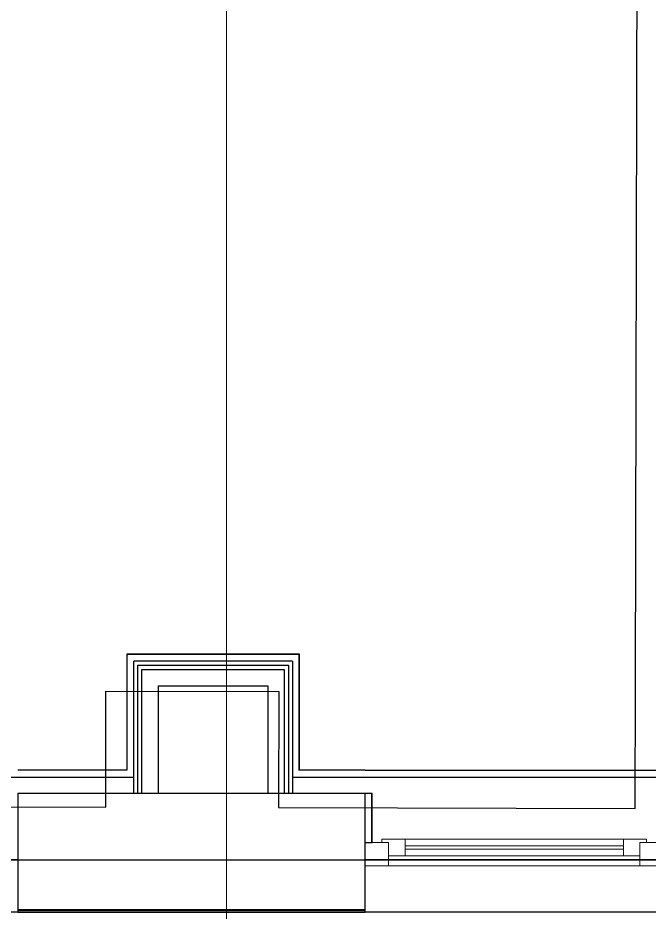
# Model space of a CAD drawing. Header units: millimetres. Extents: x -625 to 415037, y -3642 to 102118.
# Drawn here: x 105245 to 107152, y -394 to 2306 of the extents above; entities that cross this region are included whole.
import ezdxf

# ---------------------------------------------------------------- set-up
doc = ezdxf.new("R2010")
doc.units = ezdxf.units.MM
for name, color, linetype, lineweight in [('A-GLAZ', 7, 'Continuous', 9), ('A-GLAZ-1', 7, 'Continuous', 5), ('Оси', 7, 'Continuous', 9)]:
    doc.layers.add(name, color=color, linetype=linetype, lineweight=lineweight)

# ---------------------------------------------------------------- blocks, each defined once
blk = doc.blocks.new('120_Окно_СКБ_1Ст - 120_Окно_СКБ_1Ст 900х2500_h_ с форточкой-22876038-Объем проектирования 1 этажа')
at = {"layer": 'A-GLAZ'}
for p, q in [((-450, -127), (-450, -57)), ((-450, -57), (-380, -57)), ((-380, -57), (-380, -127)), ((380, -127), (380, -57)), ((380, -57), (450, -57)), ((450, -57), (450, -127)), ((380, -87), (-380, -87)), ((-380, -87), (-380, -127)), ((-330, -137), (-330, -87)), ((330, -137), (330, -87)), ((380, -127), (380, -87)), ((-380, -127), (-450, -127)), ((-380, -127), (-400, -127)), ((-400, -127), (-400, -137)), ((450, -127), (380, -127)), ((400, -127), (380, -127)), ((400, -137), (400, -127)), ((-400, -137), (400, -137)), ((400, -137), (-400, -137))]:
    blk.add_line(p, q, dxfattribs=at)
at = {"layer": 'A-GLAZ-1'}
for p, q in [((450, -57), (-450, -57)), ((-330, -107), (330, -107)), ((-430, -127), (-400, -127)), ((330, -117), (-330, -117)), ((400, -127), (430, -127))]:
    blk.add_line(p, q, dxfattribs=at)

msp = doc.modelspace()

# ---------------------------------------------------------------- linework, layer by layer
for p, q in [((106095.7, 384.9), (105573.7, 384.9)), ((105573.7, 384.9), (105573.7, 34.9)), ((105574.7, 383.9), (105574.7, 381.3)), ((106094.7, 383.9), (105574.7, 383.9)), ((106094.7, 33.9), (106094.7, 383.9)), ((106095.7, 34.9), (106095.7, 384.9)), ((106074.7, 363.9), (105594.7, 363.9)), ((105594.7, -36.1), (105594.7, 363.9)), ((105607.2, 351.4), (106062.2, 351.4)), ((105607.2, -36.1), (105607.2, 351.4)), ((106062.2, 351.4), (106062.2, -36.1)), ((106074.7, 363.9), (106074.7, -36.1)), ((105619.7, 338.9), (106049.7, 338.9)), ((105619.7, -36.1), (105619.7, 338.9)), ((106049.7, 338.9), (106049.7, -36.1)), ((105669.7, 288.9), (105999.7, 288.9)), ((105669.7, -36.1), (105669.7, 288.9)), ((105999.7, 288.9), (105999.7, -36.1)), ((105573.7, 34.9), (105244.7, 34.9)), ((106294.7, 34.9), (106095.7, 34.9)), ((106294.7, 33.9), (106294.7, 34.9)), ((106294.7, 34.9), (107173.7, 34.9)), ((105224.7, 13.9), (105594.7, 13.9)), ((106074.7, 13.9), (107194.7, 13.9)), ((106294.7, -36.1), (105244.7, -36.1)), ((105244.7, -36.1), (105244.7, -386.1)), ((106294.7, -386.1), (106294.7, -36.1)), ((106314.7, -36.1), (106294.7, -36.1)), ((106314.7, -184.1), (106314.7, -36.1)), ((106315.7, -36.1), (106314.7, -36.1)), ((106315.7, -184.1), (106315.7, -36.1)), ((106294.7, -184.1), (106314.7, -184.1)), ((106314.7, -184.1), (106315.7, -184.1)), ((102694.7, -236.1), (108094.7, -236.1)), ((105244.7, -236.1), (102944.7, -236.1)), ((105244.7, -236.1), (106294.7, -236.1)), ((107194.7, -236.1), (106294.7, -236.1)), ((105244.7, -394.1), (102944.7, -394.1)), ((105244.7, -386.1), (105244.7, -394.1)), ((105244.7, -386.1), (106294.7, -386.1)), ((105244.7, -389.1), (106294.7, -389.1)), ((105244.7, -394.1), (106294.7, -394.1)), ((106294.7, -394.1), (106294.7, -386.1)), ((107194.7, -394.1), (106294.7, -394.1))]:
    msp.add_line(p, q)
at = {"flags": 128}
msp.add_lwpolyline([(101872.1, -68.7), (105510.1, -77.2), (105510.9, 272.8), (106032.9, 271.6), (106032.1, -78.4), (107110.1, -81), (107111, 289.5), (107111, 292.7), (107116.1, 2491.6), (107116.7, 2724.1), (107110.6, 2724.1), (107111.6, 3120.9), (107117.6, 3120.9), (107117.6, 3125.1), (107122.8, 5322.1), (107116.7, 5322.1), (107117.8, 5788.9), (107123.9, 5788.9), (107129.6, 8231.6), (107131.1, 8882.2), (107131.1, 8883.1), (107125.1, 8883.1), (107128, 10127), (101656.1, 10139.9)], dxfattribs=at)
at = {"layer": 'Оси'}
msp.add_line((105874.7, -2042.3), (105874.7, 2957.7), dxfattribs=at)

# ---------------------------------------------------------------- block references
at = {"color": 3, "rotation": 180}
msp.add_blockref('120_Окно_СКБ_1Ст - 120_Окно_СКБ_1Ст 900х2500_h_ с форточкой-22876038-Объем проектирования 1 этажа', (106744.7, -311.1), dxfattribs=at)

doc.saveas('drawing.dxf')
